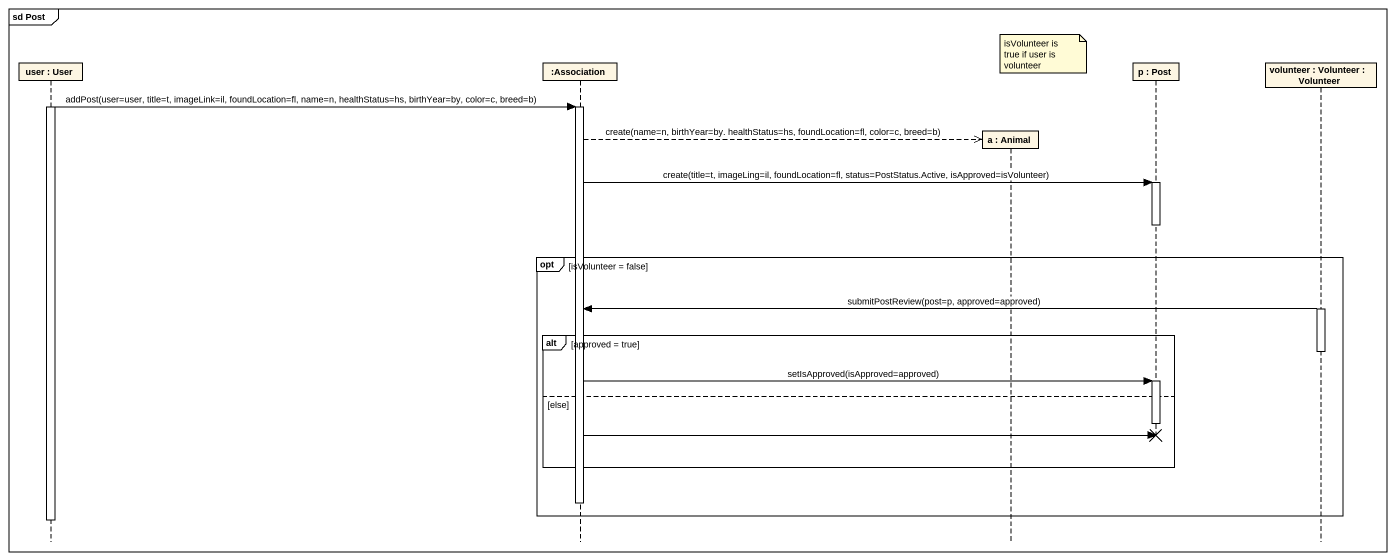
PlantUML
@startuml
mainframe sd Post
hide footbox
participant "user : User" as user
participant ":Association" as Association
participant "a : Animal" as a
participant "p : Post" as p
participant "volunteer : Volunteer : Volunteer" as volunteer_Volunteer

note over a : isVolunteer is true if user is volunteer
activate user
user -> Association : addPost(user=user, title=t, imageLink=il, foundLocation=fl, name=n, healthStatus=hs, birthYear=by, color=c, breed=b)
activate Association
Association -->> a ** : create(name=n, birthYear=by. healthStatus=hs, foundLocation=fl, color=c, breed=b)
Association -> p : create(title=t, imageLing=il, foundLocation=fl, status=PostStatus.Active, isApproved=isVolunteer)
activate p
deactivate p
opt isVolunteer = false
  activate volunteer_Volunteer
  volunteer_Volunteer -> Association : submitPostReview(post=p, approved=approved)
  alt approved = true
    deactivate volunteer_Volunteer
    Association -> p : setIsApproved(isApproved=approved)
    activate p
  else else
    deactivate p
    Association -> p !!
  end
  deactivate Association
end
deactivate user
@enduml
